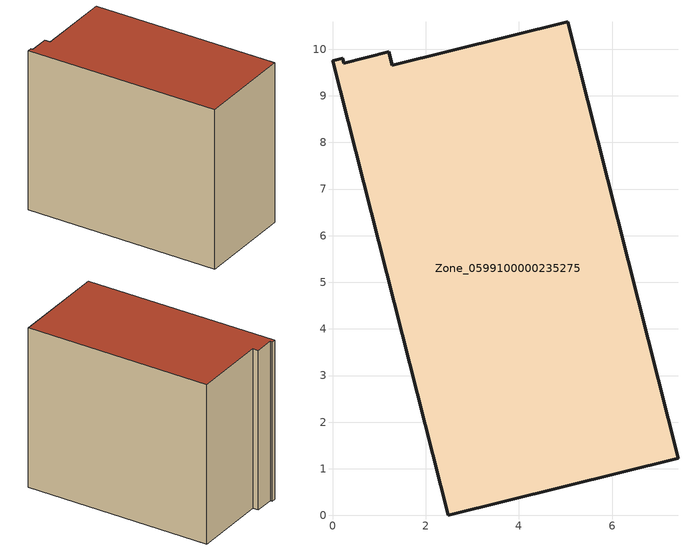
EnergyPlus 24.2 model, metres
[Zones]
Zone_0599100000235275
 floor ground (C_G): 1.21,9.94 1.28,9.65 5.05,10.59 7.41,1.23 2.48,0 0,9.76 0.22,9.81 0.24,9.7 z0
 wall outside (C_F): 2.48,0 7.41,1.23 5.05,10.59 1.28,9.65 1.21,9.94 0.24,9.7 0.22,9.81 0,9.76 2.48,0 z0:8.38
 roof outside (C_R): 1.28,9.65 1.21,9.94 0.24,9.7 0.22,9.81 0,9.76 2.48,0 7.41,1.23 5.05,10.59 z8.38
[BUILDING]
Pand.0599100000235275: North Axis=0; Terrain=City; Loads Convergence Tolerance Value=0.04; Temperature Convergence Tolerance Value=0.4; Solar Distribution=FullExterior; Maximum Number of Warmup Days=25; Minimum Number of Warmup Days=1
[Site:Location]
Rotterdam.The.Hague.AP_ZH_NLD Design_Conditions: Latitude=51.96; Longitude=4.45; Time Zone=1; Elevation=-4.5
[SITE:GROUNDTEMPERATURE:BUILDINGSURFACE]
18, 18, 18, 18, 18, 18, 18, 18, 18, 18, 18, 18
[MATERIAL] Thermal Absorptance=0.9; Solar Absorptance=0.7; Visible Absorptance=0.7
Name | Roughness | Thickness | Conductivity | Density | Specific Heat
G.TI.1975-1991 | MediumSmooth | 0.15 | 0.288461 | 540 | 1210
F.TI.1975-1991 | Rough | 0.3 | 0.230769 | 1920 | 840
R.TI.1975-1991 | MediumRough | 0.2 | 0.153846 | 1500 | 1000
[CONSTRUCTION]
C_G: G.TI.1975-1991
C_F: F.TI.1975-1991
C_R: R.TI.1975-1991
[ZONE]
Zone_0599100000235275: Type=1; Multiplier=1; Ceiling Height=Autocalculate; Volume=Autocalculate; Floor Area=autocalculate; Part of Total Floor Area=Yes
[ZONEINFILTRATION:DESIGNFLOWRATE]
Infil_Zone_0599100000235275: Zone or ZoneList or Space or SpaceList=Zone_0599100000235275; Schedule=AlwaysOn; Design Flow Rate Calculation Method=Flow/Area; Flow Rate per Floor Area=0.003; Constant Term Coefficient=1; Temperature Term Coefficient=0; Velocity Term Coefficient=0; Velocity Squared Term Coefficient=0
[HVACTEMPLATE:ZONE:IDEALLOADSAIRSYSTEM]
Zone_0599100000235275: Maximum Heating Supply Air Temperature=50; Minimum Cooling Supply Air Temperature=13; Maximum Heating Supply Air Humidity Ratio=0.0156; Minimum Cooling Supply Air Humidity Ratio=0.0077; Heating Limit=NoLimit; Cooling Limit=NoLimit; Dehumidification Control Type=ConstantSensibleHeatRatio; Cooling Sensible Heat Ratio=0.7; Dehumidification Setpoint=60; Humidification Control Type=None; Humidification Setpoint=30; Outdoor Air Method=None; Outdoor Air Flow Rate per Person=0.00944; Outdoor Air Flow Rate per Zone Floor Area=0; Outdoor Air Flow Rate per Zone=0; Demand Controlled Ventilation Type=None; Outdoor Air Economizer Type=NoEconomizer; Heat Recovery Type=None; Sensible Heat Recovery Effectiveness=0.7; Latent Heat Recovery Effectiveness=0.65
[ZONECONTROL:THERMOSTAT]
ThermostatControl_Zone_0599100000235275: Zone or ZoneList=Zone_0599100000235275; Control Type Schedule=DualSetpointControlType; Control 1=Thermostat_Zone_0599100000235275; Temperature Difference Between Cutout And Setpoint=0
[THERMOSTATSETPOINT:DUALSETPOINT]
Thermostat_Zone_0599100000235275: Heating Setpoint Temperature Schedule=HeatingSetpoint_Zone_0599100000235275; Cooling Setpoint Temperature Schedule=CoolingSetpoint_Zone_0599100000235275
[SCHEDULE:COMPACT]
HeatingSetpoint_Zone_0599100000235275: Through: 12/31, For: AllDays, Until: 24:00, 21
CoolingSetpoint_Zone_0599100000235275: Through: 12/31, For: AllDays, Until: 24:00, 24
DualSetpointControlType: Through: 12/31, For: AllDays, Until: 24:00, 4
AlwaysOn: Through: 12/31, For: AllDays, Until: 24:00, 1
